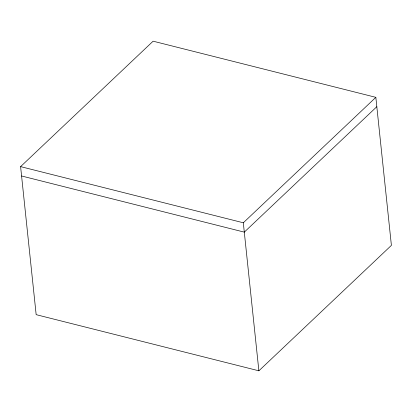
<?xml version="1.0" encoding="UTF-8"?>
<svg xmlns="http://www.w3.org/2000/svg" width="412" height="412" viewBox="0 0 412 412"><rect width="100%" height="100%" fill="white"/><g stroke="black" fill="none" stroke-linecap="round" stroke-linejoin="round"><path stroke-width="0.62" d="M20.6 166.628L153.125 41.19L375.842 97.34L391.4 245.372L258.875 370.81L36.158 314.66L20.6 166.628L243.317 222.779L375.842 97.34M376.826 106.698L244.301 232.136L21.584 175.986M243.317 222.779L258.875 370.81"/></g></svg>
